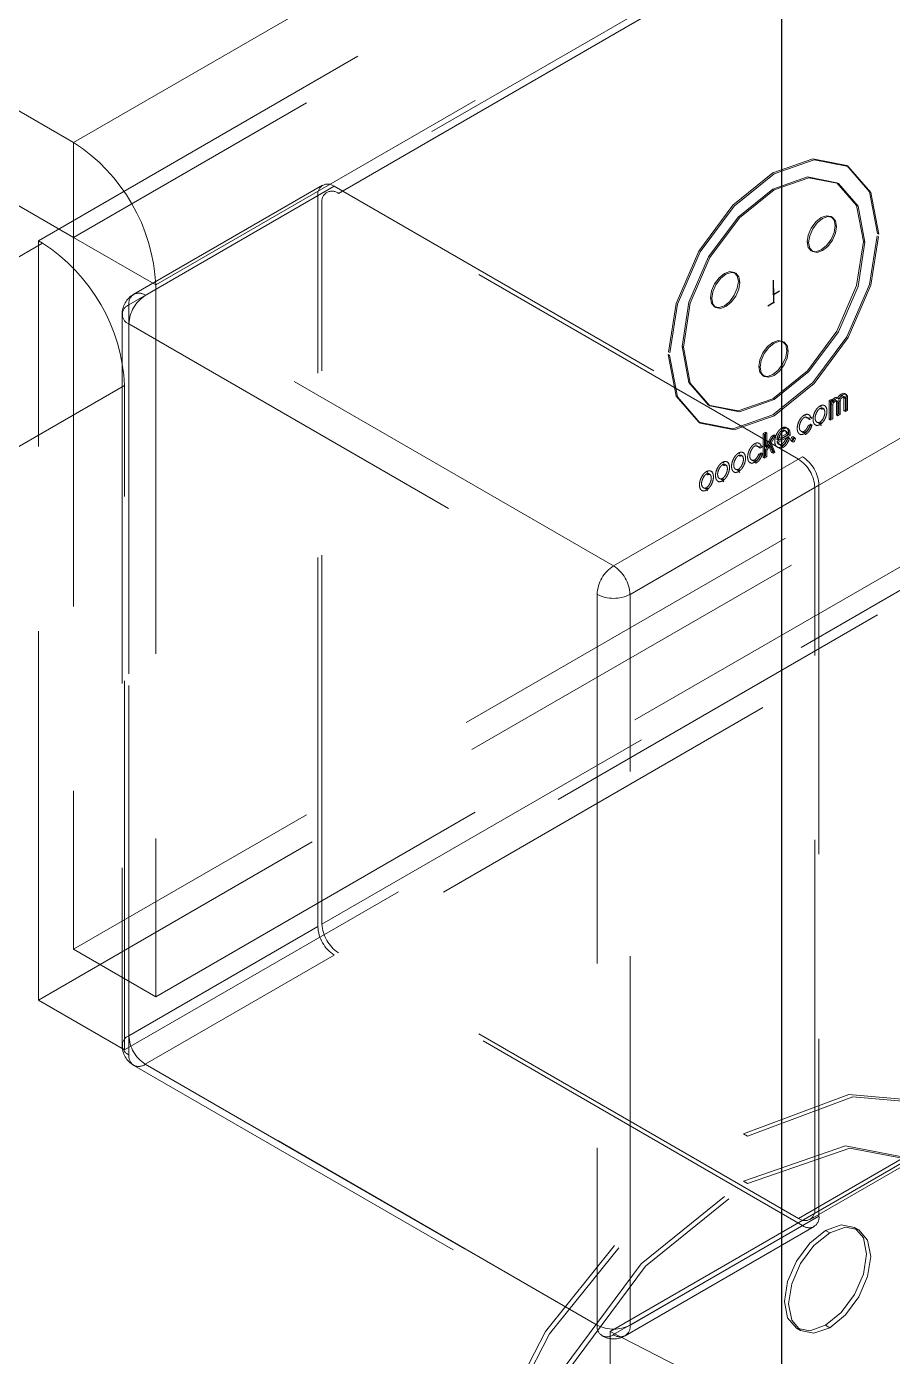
# Model space of a CAD drawing. Header units: millimetres. Extents: x 0 to 841, y 0 to 2287.
# Drawn here: x 577.548 to 580.529, y 233.933 to 238.509 of the extents above; entities that cross this region are included whole.
import ezdxf

# ---------------------------------------------------------------- set-up
doc = ezdxf.new("R2010")
doc.units = ezdxf.units.MM
doc.header["$PDSIZE"] = -1
doc.linetypes.add('HIDDEN', pattern=[1.905, 1.27, -0.635])

msp = doc.modelspace()

# ---------------------------------------------------------------- linework, layer by layer
at = {"color": 7, "linetype": 'Continuous', "lineweight": 25}
msp.add_line((580.1478, 233.435), (580.1478, 243.4784), dxfattribs=at)
at = {"color": 7, "linetype": 'HIDDEN', "lineweight": 18}
for p, q in [((577.7094, 238.11), (581.8106, 240.4776)), ((577.5881, 237.7718), (581.8307, 240.221)), ((581.8106, 240.151), (577.7094, 237.7834)), ((577.9922, 237.6201), (582.0935, 239.9877)), ((581.6924, 239.7349), (578.5812, 237.9388)), ((578.6212, 237.9349), (581.7324, 239.7309)), ((581.6759, 239.6983), (578.5646, 237.9022)), ((577.7094, 238.11), (576.1173, 239.0291)), ((577.7094, 237.7834), (575.8345, 238.8658)), ((583.3164, 238.8166), (580.2051, 237.0205)), ((580.2617, 236.9225), (583.3729, 238.7186)), ((577.7094, 237.7834), (577.7094, 238.11)), ((580.3767, 238.0279), (580.3719, 238.0307)), ((578.567, 237.9633), (577.9165, 237.5878)), ((577.9565, 237.5838), (578.607, 237.9593)), ((578.607, 237.9593), (580.2192, 237.0286)), ((580.2051, 237.0205), (578.6212, 237.9349)), ((580.3427, 237.969), (580.3379, 237.9718)), ((578.5505, 237.9267), (577.8999, 237.5511)), ((578.5505, 235.4117), (578.5505, 237.9267)), ((578.5646, 235.4199), (578.5646, 237.9022)), ((580.3223, 237.8523), (580.3175, 237.8551)), ((580.3364, 237.8212), (580.3316, 237.824)), ((580.4823, 237.7944), (580.4775, 237.7972)), ((577.6022, 237.7636), (575.3395, 236.4574)), ((577.5881, 235.1589), (577.5881, 237.7718)), ((577.5881, 237.7718), (577.6022, 237.7636)), ((577.7094, 237.7834), (577.7094, 235.3338)), ((577.7094, 237.7834), (577.9922, 237.6201)), ((580.2402, 237.7657), (580.2354, 237.7684)), ((580.4343, 237.7666), (580.4294, 237.7694)), ((580.2495, 237.7373), (580.2543, 237.7345)), ((581.8106, 237.7014), (577.7094, 235.3338)), ((579.9891, 237.66), (579.9843, 237.6628)), ((577.9922, 237.6201), (577.9922, 235.1705)), ((580.0032, 237.6289), (579.9984, 237.6316)), ((581.8307, 237.6081), (577.5881, 235.1589)), ((579.5687, 236.6531), (577.9565, 237.5838)), ((579.9071, 237.5734), (579.9023, 237.5761)), ((577.8999, 237.5511), (577.8999, 235.0362)), ((577.9922, 235.1705), (582.0935, 237.5381)), ((579.9163, 237.545), (579.9212, 237.5422)), ((577.8765, 237.5185), (577.8765, 235.0035)), ((577.8999, 234.9709), (577.8999, 237.4858)), ((577.8999, 237.4858), (579.5121, 236.5551)), ((582.1277, 237.4367), (577.8851, 234.9874)), ((579.8092, 237.4058), (579.8044, 237.4086)), ((580.1557, 237.423), (580.1509, 237.4258)), ((580.1698, 237.3919), (580.165, 237.3947)), ((579.7611, 237.378), (579.7563, 237.3808)), ((580.0736, 237.3364), (580.0688, 237.3391)), ((580.0829, 237.308), (580.0877, 237.3052)), ((575.6223, 235.9675), (577.8851, 237.2737)), ((577.8851, 234.9874), (577.8851, 237.2737)), ((580.3698, 237.2432), (580.365, 237.2459)), ((578.5646, 235.4199), (581.6759, 237.216)), ((579.8959, 237.2062), (579.9007, 237.2034)), ((580.2842, 237.2005), (580.2794, 237.2033)), ((580.3, 237.2018), (580.2952, 237.2046)), ((580.3105, 237.2212), (580.3183, 237.2257)), ((580.3105, 237.2212), (580.3105, 237.1574)), ((580.3153, 237.2185), (580.3105, 237.2212)), ((580.3153, 237.2185), (580.3231, 237.223)), ((580.3153, 237.2185), (580.3153, 237.1546)), ((580.3183, 237.2257), (580.3183, 237.2207)), ((580.3231, 237.223), (580.3183, 237.2257)), ((580.3231, 237.2179), (580.3183, 237.2207)), ((580.3183, 237.1619), (580.3183, 237.2085)), ((580.3231, 237.2057), (580.3183, 237.2085)), ((580.3231, 237.223), (580.3231, 237.2179)), ((580.3231, 237.1591), (580.3231, 237.2057)), ((580.3386, 237.2207), (580.3338, 237.2235)), ((580.3364, 237.1724), (580.3364, 237.219)), ((580.3412, 237.2162), (580.3364, 237.219)), ((580.344, 237.2288), (580.3392, 237.2316)), ((580.345, 237.2282), (580.3401, 237.2309)), ((580.3412, 237.1696), (580.3412, 237.2162)), ((580.3439, 237.1767), (580.3439, 237.2218)), ((580.3487, 237.219), (580.3439, 237.2218)), ((580.3487, 237.1739), (580.3487, 237.219)), ((580.3643, 237.2348), (580.3595, 237.2376)), ((580.3621, 237.1872), (580.3621, 237.2324)), ((580.367, 237.2296), (580.3621, 237.2324)), ((580.367, 237.1844), (580.367, 237.2296)), ((580.3694, 237.1914), (580.3694, 237.2399)), ((580.3742, 237.2371), (580.3694, 237.2399)), ((580.3742, 237.1886), (580.3742, 237.2371)), ((580.2298, 237.1691), (580.225, 237.1719)), ((580.234, 237.1623), (580.2292, 237.1651)), ((580.2391, 237.16), (580.2474, 237.1647)), ((580.244, 237.1572), (580.2391, 237.16)), ((580.2446, 237.1709), (580.2398, 237.1737)), ((580.244, 237.1572), (580.2522, 237.1619)), ((580.2522, 237.1619), (580.2474, 237.1647)), ((580.2842, 237.1922), (580.2794, 237.195)), ((580.295, 237.1921), (580.2902, 237.1949)), ((580.3105, 237.1574), (580.3183, 237.1619)), ((580.3153, 237.1546), (580.3105, 237.1574)), ((580.3153, 237.1546), (580.3231, 237.1591)), ((580.3231, 237.1591), (580.3183, 237.1619)), ((580.3364, 237.1724), (580.3439, 237.1767)), ((580.3412, 237.1696), (580.3364, 237.1724)), ((580.3412, 237.1696), (580.3487, 237.1739)), ((580.3487, 237.1739), (580.3439, 237.1767)), ((580.3694, 237.1914), (580.3621, 237.1872)), ((580.367, 237.1844), (580.3621, 237.1872)), ((580.3742, 237.1886), (580.367, 237.1844)), ((580.3742, 237.1886), (580.3694, 237.1914)), ((581.7324, 237.118), (578.6212, 235.3219)), ((579.8619, 237.1473), (579.8667, 237.1445)), ((580.0839, 237.1092), (580.0918, 237.1138)), ((580.0839, 237.0266), (580.0839, 237.1092)), ((580.0887, 237.1065), (580.0839, 237.1092)), ((580.0887, 237.1065), (580.0966, 237.111)), ((580.0918, 237.1138), (580.0918, 237.0631)), ((580.0966, 237.111), (580.0918, 237.1138)), ((580.0966, 237.111), (580.0966, 237.0603)), ((580.1526, 237.1245), (580.1478, 237.1273)), ((580.1564, 237.1196), (580.155, 237.1204)), ((580.1599, 237.1176), (580.1596, 237.1178)), ((580.1684, 237.1258), (580.1636, 237.1286)), ((580.2143, 237.1164), (580.2191, 237.1137)), ((580.2391, 237.1363), (580.2474, 237.141)), ((580.244, 237.1335), (580.2391, 237.1363)), ((580.244, 237.1335), (580.2522, 237.1382)), ((580.2522, 237.1382), (580.2474, 237.141)), ((580.2636, 237.1382), (580.2685, 237.1354)), ((580.2686, 237.1479), (580.2735, 237.1451)), ((580.2842, 237.145), (580.2794, 237.1478)), ((580.2842, 237.1367), (580.2794, 237.1395)), ((580.0592, 237.0706), (580.0544, 237.0734)), ((580.0634, 237.0638), (580.0585, 237.0665)), ((580.0685, 237.0614), (580.0767, 237.0662)), ((580.0739, 237.0724), (580.0691, 237.0752)), ((580.0733, 237.0587), (580.0815, 237.0634)), ((580.0815, 237.0634), (580.0767, 237.0662)), ((580.0887, 237.0238), (580.0887, 237.1065)), ((580.0918, 237.0631), (580.113, 237.0998)), ((580.0918, 237.0538), (580.1014, 237.0704)), ((580.0966, 237.0603), (580.0918, 237.0631)), ((580.0966, 237.0603), (580.1178, 237.0971)), ((580.0966, 237.051), (580.1062, 237.0676)), ((580.113, 237.0434), (580.1014, 237.0704)), ((580.1062, 237.0676), (580.1014, 237.0704)), ((580.1061, 237.0786), (580.1211, 237.1045)), ((580.1061, 237.0786), (580.1197, 237.0472)), ((580.1109, 237.0758), (580.1061, 237.0786)), ((580.1178, 237.0406), (580.1062, 237.0676)), ((580.1109, 237.0758), (580.1259, 237.1017)), ((580.1109, 237.0758), (580.1245, 237.0445)), ((580.113, 237.0998), (580.1211, 237.1045)), ((580.1178, 237.0971), (580.113, 237.0998)), ((580.1178, 237.0971), (580.1259, 237.1017)), ((580.1259, 237.1017), (580.1211, 237.1045)), ((580.1311, 237.0887), (580.1645, 237.1079)), ((580.136, 237.0859), (580.1311, 237.0887)), ((580.1314, 237.0814), (580.1716, 237.1046)), ((580.1362, 237.0786), (580.1314, 237.0814)), ((580.136, 237.0859), (580.1693, 237.1052)), ((580.1362, 237.0786), (580.1764, 237.1018)), ((580.1362, 237.0786), (580.141, 237.07)), ((580.14, 237.0705), (580.1448, 237.0678)), ((580.1526, 237.0607), (580.1478, 237.0635)), ((580.1619, 237.0917), (580.1701, 237.0964)), ((580.1667, 237.0889), (580.1619, 237.0917)), ((580.1693, 237.1052), (580.1645, 237.1079)), ((580.1667, 237.0889), (580.1749, 237.0937)), ((580.1749, 237.0937), (580.1701, 237.0964)), ((580.1764, 237.1018), (580.1716, 237.1046)), ((580.183, 237.0837), (580.1782, 237.0865)), ((580.1799, 237.0826), (580.1847, 237.0798)), ((580.1932, 237.0946), (580.1884, 237.0973)), ((580.195, 237.0907), (580.1902, 237.0934)), ((580.2092, 237.1068), (580.214, 237.104)), ((580.2298, 237.1053), (580.225, 237.1081)), ((580.2192, 237.0286), (579.5687, 236.6531)), ((580.0039, 237.0387), (579.9991, 237.0415)), ((580.0039, 237.0304), (579.9991, 237.0331)), ((580.0147, 237.0302), (580.0099, 237.033)), ((580.0197, 237.0399), (580.0148, 237.0427)), ((580.0437, 237.0179), (580.0485, 237.0151)), ((580.0733, 237.0587), (580.0685, 237.0614)), ((580.0685, 237.0377), (580.0767, 237.0425)), ((580.0733, 237.035), (580.0685, 237.0377)), ((580.0733, 237.035), (580.0815, 237.0397)), ((580.0815, 237.0397), (580.0767, 237.0425)), ((580.0918, 237.0311), (580.0839, 237.0266)), ((580.0887, 237.0238), (580.0839, 237.0266)), ((580.0966, 237.0284), (580.0887, 237.0238)), ((580.0918, 237.0538), (580.0918, 237.0311)), ((580.0966, 237.051), (580.0918, 237.0538)), ((580.0966, 237.0284), (580.0918, 237.0311)), ((580.0966, 237.051), (580.0966, 237.0284)), ((580.1197, 237.0472), (580.113, 237.0434)), ((580.1178, 237.0406), (580.113, 237.0434)), ((580.1245, 237.0445), (580.1178, 237.0406)), ((580.1245, 237.0445), (580.1197, 237.0472)), ((580.132, 237.0622), (580.1368, 237.0594)), ((579.8933, 236.9748), (579.8885, 236.9776)), ((579.9091, 236.9761), (579.9043, 236.9789)), ((579.9486, 237.0068), (579.9438, 237.0095)), ((579.9486, 236.9984), (579.9438, 237.0012)), ((579.9594, 236.9983), (579.9546, 237.0011)), ((579.9644, 237.008), (579.9595, 237.0108)), ((579.9833, 236.9763), (579.9881, 236.9736)), ((579.9883, 236.986), (579.9931, 236.9833)), ((580.0039, 236.9832), (579.9991, 236.9859)), ((580.0039, 236.9748), (579.9991, 236.9776)), ((580.0386, 237.0083), (580.0434, 237.0055)), ((580.0592, 237.0067), (580.0544, 237.0095)), ((579.6253, 236.5551), (580.2758, 236.9307)), ((579.8933, 236.9665), (579.8885, 236.9693)), ((579.9041, 236.9664), (579.8993, 236.9692)), ((579.928, 236.9444), (579.9328, 236.9416)), ((579.933, 236.9541), (579.9378, 236.9513)), ((579.9486, 236.9512), (579.9438, 236.954)), ((579.9486, 236.9429), (579.9438, 236.9457)), ((580.2758, 236.9307), (580.2758, 234.4157)), ((579.8727, 236.9125), (579.8775, 236.9097)), ((579.8777, 236.9222), (579.8825, 236.9194)), ((579.8933, 236.9193), (579.8885, 236.9221)), ((579.8933, 236.911), (579.8885, 236.9138)), ((580.2617, 234.4402), (580.2617, 236.9225)), ((579.5121, 236.5551), (579.5121, 234.0402)), ((579.6253, 234.0402), (579.6253, 236.5551)), ((580.2051, 234.4075), (583.3164, 236.2036)), ((580.2451, 234.4036), (583.3563, 236.1997)), ((583.3729, 236.2363), (580.2617, 234.4402)), ((579.5573, 234.0184), (582.6855, 235.8242)), ((577.8999, 235.0362), (578.5505, 235.4117)), ((577.7094, 235.3338), (577.9922, 235.1705)), ((578.607, 235.3138), (577.9565, 234.9382)), ((580.2192, 234.383), (578.607, 235.3138)), ((580.2051, 234.4075), (578.6212, 235.3219)), ((577.5881, 235.1589), (577.8851, 234.9874)), ((579.5121, 234.0402), (577.8999, 234.9709)), ((577.9165, 234.9342), (579.5287, 234.0035)), ((577.9565, 234.9382), (579.5687, 234.0075)), ((580.03, 234.6906), (580.0158, 234.6987)), ((580.03, 234.5273), (580.0158, 234.5354)), ((580.2758, 234.4157), (579.6253, 234.0402)), ((579.5687, 234.0075), (580.2192, 234.383)), ((579.6087, 234.0035), (580.2592, 234.3791)), ((580.3128, 234.3581), (580.2987, 234.3662)), ((580.4128, 234.368), (580.3987, 234.3761)), ((579.5573, 234.0184), (579.5573, 229.9162)), ((579.5573, 234.0184), (579.8401, 233.8722)), ((580.1987, 234.0297), (580.2128, 234.0215)), ((580.3128, 234.0314), (580.2987, 234.0396))]:
    msp.add_line(p, q, dxfattribs=at)
at = {"color": 7, "linetype": 'Continuous'}
for p, q in [((580.1193, 237.5876), (580.1193, 237.636)), ((580.1193, 237.5876), (580.1402, 237.5997)), ((580.1202, 237.5591), (580.1202, 237.6074)), ((580.1202, 237.5591), (580.1202, 237.6074)), ((580.1202, 237.5591), (580.0993, 237.547)), ((580.1202, 237.5591), (580.0993, 237.547))]:
    msp.add_line(p, q, dxfattribs=at)
at = {"color": 7, "linetype": 'HIDDEN', "lineweight": 18, "flags": 128}
for points in [[(580.4775, 237.7972), (580.4501, 237.9407), (580.3719, 238.0307), (580.2549, 238.0534), (580.1169, 238.0054), (579.9789, 237.8941), (579.8619, 237.7363), (579.7837, 237.556), (579.7563, 237.3808)], [(580.4823, 237.7944), (580.4549, 237.9379), (580.3767, 238.0279), (580.2597, 238.0506), (580.1217, 238.0027), (579.9837, 237.8913), (579.8667, 237.7335), (579.7885, 237.5532), (579.7611, 237.378)], [(580.4294, 237.7694), (580.4057, 237.8938), (580.3379, 237.9718), (580.2365, 237.9915), (580.1169, 237.9499), (579.9973, 237.8534), (579.8959, 237.7166), (579.8282, 237.5604), (579.8044, 237.4086)], [(580.4343, 237.7666), (580.4105, 237.891), (580.3427, 237.969), (580.2413, 237.9887), (580.1217, 237.9471), (580.0021, 237.8506), (579.9007, 237.7138), (579.833, 237.5576), (579.8092, 237.4058)], [(580.3316, 237.824), (580.3279, 237.8431), (580.3175, 237.8551), (580.3019, 237.8581), (580.2835, 237.8517), (580.2651, 237.8369), (580.2495, 237.8158), (580.239, 237.7918), (580.2354, 237.7684)], [(580.3364, 237.8212), (580.3327, 237.8403), (580.3223, 237.8523), (580.3067, 237.8553), (580.2883, 237.8489), (580.2699, 237.8341), (580.2543, 237.8131), (580.2439, 237.789), (580.2402, 237.7657)], [(579.7563, 237.3808), (579.7837, 237.2373), (579.8619, 237.1473), (579.9789, 237.1246), (580.1169, 237.1726), (580.2549, 237.2839), (580.3719, 237.4417), (580.4501, 237.622), (580.4775, 237.7972)], [(580.2354, 237.7684), (580.239, 237.7493), (580.2495, 237.7373), (580.2651, 237.7343), (580.2835, 237.7407), (580.3019, 237.7555), (580.3175, 237.7766), (580.3279, 237.8006), (580.3316, 237.824)], [(580.2402, 237.7657), (580.2439, 237.7465), (580.2543, 237.7345), (580.2699, 237.7315), (580.2883, 237.7379), (580.3067, 237.7527), (580.3223, 237.7738), (580.3327, 237.7978), (580.3364, 237.8212)], [(579.7611, 237.378), (579.7885, 237.2345), (579.8667, 237.1445), (579.9837, 237.1218), (580.1217, 237.1698), (580.2597, 237.2812), (580.3767, 237.439), (580.4549, 237.6192), (580.4823, 237.7944)], [(579.8044, 237.4086), (579.8282, 237.2842), (579.8959, 237.2062), (579.9973, 237.1865), (580.1169, 237.2281), (580.2365, 237.3246), (580.3379, 237.4614), (580.4057, 237.6176), (580.4294, 237.7694)], [(579.8092, 237.4058), (579.833, 237.2814), (579.9007, 237.2034), (580.0021, 237.1837), (580.1217, 237.2253), (580.2413, 237.3218), (580.3427, 237.4586), (580.4105, 237.6148), (580.4343, 237.7666)], [(579.9984, 237.6316), (579.9948, 237.6508), (579.9843, 237.6628), (579.9687, 237.6658), (579.9503, 237.6594), (579.9319, 237.6446), (579.9163, 237.6235), (579.9059, 237.5995), (579.9023, 237.5761)], [(580.0032, 237.6289), (579.9996, 237.648), (579.9891, 237.66), (579.9736, 237.663), (579.9551, 237.6566), (579.9367, 237.6418), (579.9211, 237.6207), (579.9107, 237.5967), (579.9071, 237.5734)], [(579.9023, 237.5761), (579.9059, 237.557), (579.9163, 237.545), (579.9319, 237.542), (579.9503, 237.5484), (579.9687, 237.5632), (579.9843, 237.5843), (579.9948, 237.6083), (579.9984, 237.6316)], [(579.9071, 237.5734), (579.9107, 237.5542), (579.9211, 237.5422), (579.9367, 237.5392), (579.9551, 237.5456), (579.9736, 237.5604), (579.9891, 237.5815), (579.9996, 237.6055), (580.0032, 237.6289)], [(580.165, 237.3947), (580.1613, 237.4138), (580.1509, 237.4258), (580.1353, 237.4288), (580.1169, 237.4224), (580.0985, 237.4076), (580.0829, 237.3865), (580.0725, 237.3625), (580.0688, 237.3391)], [(580.0688, 237.3391), (580.0725, 237.32), (580.0829, 237.308), (580.0985, 237.305), (580.1169, 237.3114), (580.1353, 237.3262), (580.1509, 237.3473), (580.1613, 237.3713), (580.165, 237.3947)], [(580.1698, 237.3919), (580.1661, 237.411), (580.1557, 237.423), (580.1401, 237.426), (580.1217, 237.4196), (580.1033, 237.4048), (580.0877, 237.3838), (580.0773, 237.3597), (580.0736, 237.3364)], [(580.0736, 237.3364), (580.0773, 237.3172), (580.0877, 237.3052), (580.1033, 237.3022), (580.1217, 237.3086), (580.1401, 237.3234), (580.1557, 237.3445), (580.1661, 237.3685), (580.1698, 237.3919)], [(580.3401, 237.2309), (580.3436, 237.2363), (580.3478, 237.2409), (580.3523, 237.2444), (580.3568, 237.2465), (580.3611, 237.2471), (580.3647, 237.2461), (580.3676, 237.2436), (580.3694, 237.2399)], [(580.3183, 237.2207), (580.3208, 237.2241), (580.3236, 237.2271), (580.3266, 237.2295), (580.3296, 237.2313), (580.3326, 237.2323), (580.3354, 237.2326), (580.338, 237.2322), (580.3401, 237.2309)], [(580.3183, 237.2085), (580.3193, 237.2127), (580.3213, 237.2168), (580.3241, 237.2203), (580.3273, 237.2229), (580.3306, 237.2241), (580.3334, 237.2237), (580.3354, 237.222), (580.3364, 237.219)], [(580.3231, 237.2179), (580.3256, 237.2213), (580.3284, 237.2243), (580.3314, 237.2267), (580.3344, 237.2285), (580.3374, 237.2296), (580.3403, 237.2299), (580.3428, 237.2294), (580.345, 237.2282)], [(580.3231, 237.2057), (580.3241, 237.2099), (580.3261, 237.214), (580.3289, 237.2176), (580.3322, 237.2201), (580.3354, 237.2213), (580.3382, 237.221), (580.3402, 237.2192), (580.3412, 237.2162)], [(580.3439, 237.2218), (580.3447, 237.2261), (580.3468, 237.2305), (580.3496, 237.2343), (580.353, 237.237), (580.3564, 237.2382), (580.3593, 237.2377), (580.3613, 237.2357), (580.3621, 237.2324)], [(580.345, 237.2282), (580.3484, 237.2336), (580.3526, 237.2382), (580.3571, 237.2416), (580.3616, 237.2437), (580.3659, 237.2443), (580.3695, 237.2433), (580.3724, 237.2409), (580.3742, 237.2371)], [(580.3487, 237.219), (580.3495, 237.2234), (580.3516, 237.2277), (580.3545, 237.2315), (580.3578, 237.2342), (580.3612, 237.2354), (580.3641, 237.235), (580.3661, 237.2329), (580.367, 237.2296)], [(580.1902, 237.0934), (580.1897, 237.0958), (580.1884, 237.0973), (580.1865, 237.0977), (580.1842, 237.0969), (580.1819, 237.095), (580.1799, 237.0924), (580.1786, 237.0894), (580.1782, 237.0865)], [(580.1782, 237.0865), (580.1786, 237.0841), (580.1799, 237.0826), (580.1819, 237.0822), (580.1842, 237.083), (580.1865, 237.0849), (580.1884, 237.0875), (580.1897, 237.0905), (580.1902, 237.0934)], [(580.195, 237.0907), (580.1945, 237.0931), (580.1932, 237.0946), (580.1913, 237.0949), (580.189, 237.0941), (580.1867, 237.0923), (580.1847, 237.0896), (580.1834, 237.0866), (580.183, 237.0837)], [(580.183, 237.0837), (580.1834, 237.0813), (580.1847, 237.0798), (580.1867, 237.0794), (580.189, 237.0802), (580.1913, 237.0821), (580.1932, 237.0847), (580.1945, 237.0877), (580.195, 237.0907)], [(580.0158, 234.6987), (580.3786, 234.8343), (580.6976, 234.8058), (580.9344, 234.6166), (581.0604, 234.2896), (581.0604, 233.8642), (580.9344, 233.3918), (580.6976, 232.9292), (580.3786, 232.5324), (580.0158, 232.2491)], [(580.03, 234.6906), (580.3927, 234.8261), (580.7117, 234.7976), (580.9485, 234.6084), (581.0745, 234.2814), (581.0745, 233.8561), (580.9485, 233.3836), (580.7117, 232.9211), (580.3927, 232.5242), (580.03, 232.2409)], [(580.0158, 232.2491), (579.6531, 232.1135), (579.334, 232.1421), (579.0973, 232.3312), (578.9713, 232.6582), (578.9713, 233.0836), (579.0973, 233.556), (579.334, 234.0186), (579.6531, 234.4154), (580.0158, 234.6987)], [(580.03, 232.2409), (579.6672, 232.1054), (579.3482, 232.1339), (579.1114, 232.3231), (578.9854, 232.6501), (578.9854, 233.0754), (579.1114, 233.5479), (579.3482, 234.0104), (579.6672, 234.4073), (580.03, 234.6906)], [(580.0158, 234.5354), (580.3676, 234.6577), (580.6658, 234.5997), (580.8651, 234.3704), (580.9351, 234.0046), (580.8651, 233.558), (580.6658, 233.0986), (580.3676, 232.6963), (580.0158, 232.4124)], [(580.03, 234.5273), (580.3817, 234.6495), (580.68, 234.5916), (580.8792, 234.3622), (580.9492, 233.9964), (580.8792, 233.5498), (580.68, 233.0904), (580.3817, 232.6881), (580.03, 232.4042)], [(580.0158, 232.4124), (579.664, 232.2901), (579.3658, 232.3481), (579.1666, 232.5774), (579.0966, 232.9433), (579.1666, 233.3899), (579.3658, 233.8493), (579.664, 234.2515), (580.0158, 234.5354)], [(580.03, 232.4042), (579.6782, 232.282), (579.38, 232.3399), (579.1807, 232.5693), (579.1107, 232.9351), (579.1807, 233.3817), (579.38, 233.8411), (579.6782, 234.2434), (580.03, 234.5273)], [(580.2987, 234.0396), (580.2445, 234.0208), (580.1987, 234.0297), (580.168, 234.065), (580.1572, 234.1213), (580.168, 234.19), (580.1987, 234.2607), (580.2445, 234.3225), (580.2987, 234.3662)], [(580.2987, 234.3662), (580.3528, 234.385), (580.3987, 234.3761), (580.4293, 234.3408), (580.4401, 234.2846), (580.4293, 234.2158), (580.3987, 234.1452), (580.3528, 234.0833), (580.2987, 234.0396)], [(580.3128, 234.3581), (580.3669, 234.3769), (580.4128, 234.368), (580.4435, 234.3327), (580.4542, 234.2764), (580.4435, 234.2077), (580.4128, 234.137), (580.3669, 234.0751), (580.3128, 234.0314)], [(580.3128, 234.0314), (580.2587, 234.0126), (580.2128, 234.0215), (580.1822, 234.0568), (580.1714, 234.1131), (580.1822, 234.1818), (580.2128, 234.2525), (580.2587, 234.3144), (580.3128, 234.3581)]]:
    msp.add_lwpolyline(points, dxfattribs=at)
at = {"color": 7, "linetype": 'HIDDEN', "lineweight": 18}
for centre, radius, start, end in [((577.3781, 237.5922), 0.6147, 2.6055, 57.3945), ((578.5849, 237.9323), 0.0349, 50.7967, 189.214), ((578.5991, 237.9078), 0.0349, 50.7967, 189.214), ((577.271, 237.2458), 0.6147, 2.6055, 57.3945), ((577.9565, 237.5185), 0.08, 119.9973, 180), ((577.9344, 237.5567), 0.0349, 50.7967, 189.214), ((578.0227, 237.4802), 0.1229, 122.6055, 177.3945), ((577.9123, 237.5185), 0.0349, 110.7834, 249.2166), ((580.1388, 236.9169), 0.1229, 2.6055, 57.3945), ((580.153, 236.9251), 0.1229, 2.6055, 57.3945), ((579.6349, 236.5495), 0.1229, 122.6055, 177.3945), ((579.5024, 236.5495), 0.1229, 2.6055, 57.3945), ((579.5687, 236.6643), 0.123, 242.6097, 297.3903), ((578.6874, 235.4255), 0.1229, 182.6055, 237.3945), ((578.6733, 235.4173), 0.1229, 182.6055, 237.3945), ((577.9565, 235.0035), 0.08, 180, 240.0027), ((577.9123, 235.0035), 0.0349, 110.7834, 249.2166), ((578.0227, 235.0418), 0.1229, 182.6055, 237.3945), ((577.9344, 234.9653), 0.0349, 170.786, 309.2033), ((580.2272, 234.4346), 0.0349, 230.7967, 9.214), ((580.2413, 234.4101), 0.0349, 230.7967, 9.214), ((579.5466, 234.0346), 0.0349, 170.786, 309.2033), ((579.5687, 234.1493), 0.123, 242.6097, 297.3903), ((579.5687, 234.0728), 0.08, 240.0027, 299.9973), ((579.5908, 234.0346), 0.0349, 230.7967, 9.214)]:
    msp.add_arc(centre, radius, start, end, dxfattribs=at)
for points, knots in [([(580.2794, 237.2033), (580.278, 237.2024), (580.2748, 237.2003), (580.2698, 237.1954), (580.2645, 237.1883), (580.2597, 237.179), (580.2562, 237.1682), (580.255, 237.1573), (580.2562, 237.1477), (580.2597, 237.1409), (580.2645, 237.1372), (580.2698, 237.1363), (580.2748, 237.1371), (580.278, 237.1387), (580.2794, 237.1395)], [0, 0, 0, 0, 0.053784, 0.117806, 0.194259, 0.284674, 0.388205, 0.5, 0.611795, 0.715326, 0.805741, 0.882194, 0.946216, 1, 1, 1, 1]), ([(580.2794, 237.1395), (580.2809, 237.1404), (580.2841, 237.1425), (580.2891, 237.1474), (580.2944, 237.1545), (580.2992, 237.1637), (580.3026, 237.1745), (580.3039, 237.1855), (580.3026, 237.195), (580.2992, 237.2018), (580.2944, 237.2055), (580.2891, 237.2065), (580.2841, 237.2057), (580.2809, 237.2041), (580.2794, 237.2033)], [0, 0, 0, 0, 0.053784, 0.117806, 0.194259, 0.284674, 0.388205, 0.5, 0.611795, 0.715326, 0.805741, 0.882194, 0.946216, 1, 1, 1, 1]), ([(580.225, 237.1719), (580.2236, 237.171), (580.2204, 237.1689), (580.2154, 237.1639), (580.2101, 237.1569), (580.2053, 237.1476), (580.2018, 237.1368), (580.2006, 237.1259), (580.2018, 237.1163), (580.2053, 237.1095), (580.2101, 237.1058), (580.2154, 237.1049), (580.2204, 237.1057), (580.2236, 237.1073), (580.225, 237.1081)], [0, 0, 0, 0, 0.053784, 0.117806, 0.194259, 0.284674, 0.388205, 0.5, 0.611795, 0.715326, 0.805741, 0.882194, 0.946216, 1, 1, 1, 1]), ([(580.2391, 237.16), (580.238, 237.1614), (580.2359, 237.164), (580.2312, 237.1655), (580.2259, 237.1646), (580.2204, 237.1602), (580.2156, 237.1538), (580.2116, 237.1461), (580.2089, 237.138), (580.2078, 237.1301), (580.2089, 237.1234), (580.2116, 237.1184), (580.2156, 237.1153), (580.2204, 237.1144), (580.2259, 237.1164), (580.2312, 237.1216), (580.2359, 237.1285), (580.238, 237.1336), (580.2391, 237.1363)], [0, 0, 0, 0, 0.06591, 0.127752, 0.184575, 0.240344, 0.300579, 0.365486, 0.4327, 0.5, 0.5673, 0.634514, 0.699421, 0.759656, 0.815425, 0.872248, 0.93409, 1, 1, 1, 1]), ([(580.2474, 237.1647), (580.2462, 237.1671), (580.2438, 237.1719), (580.2378, 237.1749), (580.2313, 237.1749), (580.2271, 237.1729), (580.225, 237.1719)], [0, 0, 0, 0, 0.289345, 0.578702, 0.796119, 1, 1, 1, 1]), ([(580.244, 237.1572), (580.2428, 237.1585), (580.2406, 237.1611), (580.237, 237.1628), (580.2346, 237.1621), (580.234, 237.162)], [0, 0, 0, 0, 0.446694, 0.865822, 1, 1, 1, 1]), ([(580.2794, 237.195), (580.2773, 237.1933), (580.2728, 237.1897), (580.2675, 237.1808), (580.2637, 237.1711), (580.2621, 237.1614), (580.2637, 237.1534), (580.2675, 237.1482), (580.2728, 237.1454), (580.2773, 237.147), (580.2794, 237.1478)], [0, 0, 0, 0, 0.111736, 0.23533, 0.367087, 0.5, 0.632913, 0.76467, 0.888264, 1, 1, 1, 1]), ([(580.2794, 237.1478), (580.2816, 237.1495), (580.2861, 237.1531), (580.2914, 237.162), (580.2952, 237.1717), (580.2968, 237.1814), (580.2952, 237.1893), (580.2914, 237.1946), (580.2861, 237.1974), (580.2816, 237.1958), (580.2794, 237.195)], [0, 0, 0, 0, 0.111736, 0.23533, 0.367087, 0.5, 0.632913, 0.76467, 0.888264, 1, 1, 1, 1]), ([(580.2949, 237.1919), (580.2935, 237.1928), (580.2906, 237.1946), (580.2864, 237.193), (580.2842, 237.1922)], [0, 0, 0, 0, 0.480332, 1, 1, 1, 1]), ([(580.1478, 237.1273), (580.1463, 237.1264), (580.1432, 237.1243), (580.1381, 237.1194), (580.1329, 237.1123), (580.1281, 237.103), (580.1246, 237.0922), (580.1233, 237.0813), (580.1246, 237.0718), (580.1281, 237.065), (580.1329, 237.0613), (580.1381, 237.0603), (580.1432, 237.0611), (580.1463, 237.0627), (580.1478, 237.0635)], [0, 0, 0, 0, 0.0537844, 0.1178061, 0.1942591, 0.2846742, 0.3882046, 0.5, 0.6117954, 0.7153258, 0.8057409, 0.8821939, 0.9462156, 1, 1, 1, 1]), ([(580.1645, 237.1079), (580.1639, 237.1103), (580.1629, 237.1149), (580.1589, 237.1192), (580.1539, 237.1211), (580.1478, 237.1197), (580.1417, 237.1141), (580.1367, 237.1064), (580.1327, 237.0975), (580.1317, 237.0917), (580.1311, 237.0887)], [0, 0, 0, 0, 0.133809, 0.265222, 0.38803, 0.5, 0.61197, 0.734778, 0.866191, 1, 1, 1, 1]), ([(580.1693, 237.1052), (580.1687, 237.1075), (580.1677, 237.1121), (580.1637, 237.1164), (580.1587, 237.1183), (580.1526, 237.1169), (580.1465, 237.1113), (580.1415, 237.1036), (580.1376, 237.0948), (580.1365, 237.0889), (580.136, 237.0859)], [0, 0, 0, 0, 0.133809, 0.265222, 0.38803, 0.5, 0.61197, 0.734778, 0.866191, 1, 1, 1, 1]), ([(580.1716, 237.1046), (580.1716, 237.1095), (580.1717, 237.1197), (580.1661, 237.128), (580.1593, 237.1305), (580.1536, 237.1301), (580.1497, 237.1282), (580.1478, 237.1273)], [0, 0, 0, 0, 0.284269, 0.585299, 0.73536, 0.873926, 1, 1, 1, 1]), ([(580.1764, 237.1018), (580.1765, 237.1067), (580.1765, 237.1169), (580.1709, 237.1252), (580.1641, 237.1277), (580.1584, 237.1274), (580.1545, 237.1255), (580.1526, 237.1245)], [0, 0, 0, 0, 0.284269, 0.585299, 0.73536, 0.873926, 1, 1, 1, 1]), ([(580.2193, 237.1139), (580.2197, 237.1135), (580.2214, 237.1121), (580.2252, 237.1117), (580.2307, 237.1136), (580.236, 237.1188), (580.2407, 237.1257), (580.2428, 237.1308), (580.244, 237.1335)], [0, 0, 0, 0, 0.070881, 0.257074, 0.429461, 0.605106, 0.796267, 1, 1, 1, 1]), ([(580.225, 237.1081), (580.2277, 237.1099), (580.2331, 237.1138), (580.2419, 237.1254), (580.2453, 237.135), (580.2474, 237.141)], [0, 0, 0, 0, 0.262326, 0.545229, 1, 1, 1, 1]), ([(580.2298, 237.1053), (580.2325, 237.1071), (580.2379, 237.111), (580.2467, 237.1226), (580.2501, 237.1323), (580.2522, 237.1382)], [0, 0, 0, 0, 0.262326, 0.545229, 1, 1, 1, 1]), ([(580.2736, 237.1453), (580.275, 237.1445), (580.2779, 237.1426), (580.2821, 237.1442), (580.2842, 237.145)], [0, 0, 0, 0, 0.480332, 1, 1, 1, 1]), ([(580.0544, 237.0734), (580.0529, 237.0724), (580.0497, 237.0704), (580.0447, 237.0654), (580.0394, 237.0584), (580.0346, 237.0491), (580.0311, 237.0383), (580.0299, 237.0273), (580.0311, 237.0178), (580.0346, 237.011), (580.0394, 237.0073), (580.0447, 237.0063), (580.0497, 237.0072), (580.0529, 237.0088), (580.0544, 237.0095)], [0, 0, 0, 0, 0.053784, 0.117806, 0.194259, 0.284674, 0.388205, 0.5, 0.611795, 0.715326, 0.805741, 0.882194, 0.946216, 1, 1, 1, 1]), ([(580.0685, 237.0614), (580.0673, 237.0628), (580.0652, 237.0655), (580.0606, 237.067), (580.0552, 237.0661), (580.0497, 237.0617), (580.0449, 237.0552), (580.041, 237.0476), (580.0382, 237.0395), (580.0372, 237.0315), (580.0382, 237.0248), (580.041, 237.0198), (580.0449, 237.0168), (580.0497, 237.0159), (580.0552, 237.0179), (580.0606, 237.0231), (580.0652, 237.0299), (580.0673, 237.0351), (580.0685, 237.0377)], [0, 0, 0, 0, 0.06591, 0.127752, 0.184575, 0.240344, 0.300579, 0.365486, 0.4327, 0.5, 0.5673, 0.634514, 0.699421, 0.759656, 0.815425, 0.872248, 0.93409, 1, 1, 1, 1]), ([(580.0767, 237.0662), (580.0755, 237.0686), (580.0731, 237.0734), (580.0671, 237.0764), (580.0606, 237.0764), (580.0564, 237.0744), (580.0544, 237.0734)], [0, 0, 0, 0, 0.289345, 0.578702, 0.796119, 1, 1, 1, 1]), ([(580.0733, 237.0587), (580.0721, 237.06), (580.07, 237.0626), (580.0664, 237.0643), (580.0639, 237.0636), (580.0633, 237.0634)], [0, 0, 0, 0, 0.4466937, 0.865822, 1, 1, 1, 1]), ([(580.1314, 237.0814), (580.1327, 237.0779), (580.1347, 237.0727), (580.1402, 237.0701), (580.1449, 237.0701), (580.15, 237.0729), (580.1547, 237.078), (580.1589, 237.0844), (580.1609, 237.0892), (580.1619, 237.0917)], [0, 0, 0, 0, 0.267845, 0.395145, 0.51294, 0.624534, 0.740912, 0.866836, 1, 1, 1, 1]), ([(580.1438, 237.0684), (580.1442, 237.0681), (580.1459, 237.0672), (580.1497, 237.0674), (580.1548, 237.0701), (580.1595, 237.0752), (580.1637, 237.0817), (580.1657, 237.0865), (580.1667, 237.0889)], [0, 0, 0, 0, 0.07259, 0.253202, 0.424306, 0.602747, 0.795823, 1, 1, 1, 1]), ([(580.1478, 237.0635), (580.1504, 237.0653), (580.1559, 237.0692), (580.1647, 237.0808), (580.168, 237.0905), (580.1701, 237.0964)], [0, 0, 0, 0, 0.262326, 0.54523, 1, 1, 1, 1]), ([(580.1526, 237.0607), (580.1552, 237.0626), (580.1607, 237.0664), (580.1695, 237.078), (580.1729, 237.0877), (580.1749, 237.0937)], [0, 0, 0, 0, 0.262326, 0.54523, 1, 1, 1, 1]), ([(579.9991, 237.0415), (579.9976, 237.0405), (579.9944, 237.0384), (579.9894, 237.0335), (579.9841, 237.0265), (579.9793, 237.0172), (579.9758, 237.0064), (579.9746, 236.9954), (579.9758, 236.9859), (579.9793, 236.9791), (579.9841, 236.9754), (579.9894, 236.9744), (579.9944, 236.9753), (579.9976, 236.9769), (579.9991, 236.9776)], [0, 0, 0, 0, 0.053784, 0.117806, 0.194259, 0.284674, 0.388205, 0.5, 0.611795, 0.715326, 0.805741, 0.882194, 0.946216, 1, 1, 1, 1]), ([(579.9991, 237.0331), (579.9969, 237.0314), (579.9924, 237.0278), (579.9871, 237.0189), (579.9833, 237.0093), (579.9817, 236.9995), (579.9833, 236.9916), (579.9871, 236.9863), (579.9924, 236.9835), (579.9969, 236.9852), (579.9991, 236.9859)], [0, 0, 0, 0, 0.111736, 0.23533, 0.367087, 0.5, 0.632913, 0.76467, 0.888264, 1, 1, 1, 1]), ([(579.9991, 236.9776), (580.0005, 236.9785), (580.0037, 236.9806), (580.0087, 236.9856), (580.014, 236.9926), (580.0188, 237.0019), (580.0223, 237.0127), (580.0235, 237.0237), (580.0223, 237.0332), (580.0188, 237.04), (580.014, 237.0437), (580.0087, 237.0446), (580.0037, 237.0438), (580.0005, 237.0422), (579.9991, 237.0415)], [0, 0, 0, 0, 0.053784, 0.117806, 0.194259, 0.284674, 0.388205, 0.5, 0.611795, 0.715326, 0.805741, 0.882194, 0.946216, 1, 1, 1, 1]), ([(579.9991, 236.9859), (580.0012, 236.9876), (580.0057, 236.9912), (580.011, 237.0002), (580.0148, 237.0098), (580.0164, 237.0195), (580.0148, 237.0275), (580.011, 237.0327), (580.0057, 237.0355), (580.0012, 237.0339), (579.9991, 237.0331)], [0, 0, 0, 0, 0.1117359, 0.23533, 0.3670868, 0.5, 0.6329132, 0.76467, 0.8882641, 1, 1, 1, 1]), ([(580.0145, 237.03), (580.0131, 237.0309), (580.0102, 237.0328), (580.006, 237.0312), (580.0039, 237.0304)], [0, 0, 0, 0, 0.480332, 1, 1, 1, 1]), ([(580.0486, 237.0154), (580.0491, 237.015), (580.0507, 237.0136), (580.0546, 237.0131), (580.06, 237.0151), (580.0654, 237.0203), (580.07, 237.0271), (580.0722, 237.0323), (580.0733, 237.035)], [0, 0, 0, 0, 0.070881, 0.257074, 0.429461, 0.605106, 0.796267, 1, 1, 1, 1]), ([(580.0544, 237.0095), (580.057, 237.0114), (580.0624, 237.0153), (580.0712, 237.0268), (580.0746, 237.0365), (580.0767, 237.0425)], [0, 0, 0, 0, 0.262326, 0.545229, 1, 1, 1, 1]), ([(580.0592, 237.0067), (580.0618, 237.0086), (580.0672, 237.0125), (580.076, 237.0241), (580.0794, 237.0337), (580.0815, 237.0397)], [0, 0, 0, 0, 0.262326, 0.545229, 1, 1, 1, 1]), ([(579.8885, 236.9776), (579.887, 236.9767), (579.8838, 236.9746), (579.8788, 236.9696), (579.8735, 236.9626), (579.8687, 236.9533), (579.8653, 236.9425), (579.864, 236.9316), (579.8653, 236.922), (579.8687, 236.9152), (579.8735, 236.9115), (579.8788, 236.9106), (579.8838, 236.9114), (579.887, 236.913), (579.8885, 236.9138)], [0, 0, 0, 0, 0.053784, 0.117806, 0.194259, 0.284674, 0.388205, 0.5, 0.611795, 0.715326, 0.805741, 0.882194, 0.946216, 1, 1, 1, 1]), ([(579.8885, 236.9138), (579.8899, 236.9147), (579.8931, 236.9168), (579.8981, 236.9217), (579.9034, 236.9288), (579.9082, 236.938), (579.9117, 236.9488), (579.9129, 236.9598), (579.9117, 236.9693), (579.9082, 236.9761), (579.9034, 236.9798), (579.8981, 236.9808), (579.8931, 236.98), (579.8899, 236.9783), (579.8885, 236.9776)], [0, 0, 0, 0, 0.053784, 0.117806, 0.194259, 0.284674, 0.388205, 0.5, 0.611795, 0.715326, 0.805741, 0.882194, 0.946216, 1, 1, 1, 1]), ([(579.9438, 237.0095), (579.9423, 237.0086), (579.9391, 237.0065), (579.9341, 237.0016), (579.9288, 236.9945), (579.924, 236.9853), (579.9206, 236.9745), (579.9193, 236.9635), (579.9206, 236.954), (579.924, 236.9472), (579.9288, 236.9435), (579.9341, 236.9425), (579.9391, 236.9433), (579.9423, 236.9449), (579.9438, 236.9457)], [0, 0, 0, 0, 0.053784, 0.117806, 0.194259, 0.284674, 0.388205, 0.5, 0.611795, 0.715326, 0.805741, 0.882194, 0.946216, 1, 1, 1, 1]), ([(579.9438, 237.0012), (579.9416, 236.9995), (579.9371, 236.9959), (579.9318, 236.987), (579.928, 236.9773), (579.9264, 236.9676), (579.928, 236.9597), (579.9318, 236.9544), (579.9371, 236.9516), (579.9416, 236.9532), (579.9438, 236.954)], [0, 0, 0, 0, 0.111736, 0.23533, 0.367087, 0.5, 0.632913, 0.76467, 0.888264, 1, 1, 1, 1]), ([(579.9438, 236.9457), (579.9452, 236.9466), (579.9484, 236.9487), (579.9534, 236.9536), (579.9587, 236.9607), (579.9635, 236.97), (579.967, 236.9808), (579.9682, 236.9917), (579.967, 237.0012), (579.9635, 237.008), (579.9587, 237.0118), (579.9534, 237.0127), (579.9484, 237.0119), (579.9452, 237.0103), (579.9438, 237.0095)], [0, 0, 0, 0, 0.053784, 0.117806, 0.194259, 0.284674, 0.388205, 0.5, 0.611795, 0.715326, 0.805741, 0.882194, 0.946216, 1, 1, 1, 1]), ([(579.9438, 236.954), (579.9459, 236.9557), (579.9504, 236.9593), (579.9557, 236.9682), (579.9595, 236.9779), (579.9611, 236.9876), (579.9595, 236.9956), (579.9557, 237.0008), (579.9504, 237.0036), (579.9459, 237.002), (579.9438, 237.0012)], [0, 0, 0, 0, 0.111736, 0.23533, 0.367087, 0.5, 0.632913, 0.76467, 0.888264, 1, 1, 1, 1]), ([(579.9593, 236.9981), (579.9578, 236.999), (579.9549, 237.0008), (579.9507, 236.9992), (579.9486, 236.9984)], [0, 0, 0, 0, 0.480332, 1, 1, 1, 1]), ([(579.9932, 236.9835), (579.9946, 236.9826), (579.9975, 236.9808), (580.0017, 236.9823), (580.0039, 236.9832)], [0, 0, 0, 0, 0.480332, 1, 1, 1, 1]), ([(579.8885, 236.9693), (579.8863, 236.9676), (579.8818, 236.964), (579.8765, 236.9551), (579.8727, 236.9454), (579.8711, 236.9357), (579.8727, 236.9277), (579.8765, 236.9225), (579.8818, 236.9197), (579.8863, 236.9213), (579.8885, 236.9221)], [0, 0, 0, 0, 0.111736, 0.23533, 0.367087, 0.5, 0.632913, 0.76467, 0.888264, 1, 1, 1, 1]), ([(579.8885, 236.9221), (579.8906, 236.9238), (579.8951, 236.9274), (579.9004, 236.9363), (579.9042, 236.9459), (579.9058, 236.9557), (579.9042, 236.9636), (579.9004, 236.9689), (579.8951, 236.9717), (579.8906, 236.9701), (579.8885, 236.9693)], [0, 0, 0, 0, 0.111736, 0.23533, 0.367087, 0.5, 0.632913, 0.76467, 0.888264, 1, 1, 1, 1]), ([(579.904, 236.9662), (579.9026, 236.9671), (579.8996, 236.9689), (579.8954, 236.9673), (579.8933, 236.9665)], [0, 0, 0, 0, 0.480332, 1, 1, 1, 1]), ([(579.9379, 236.9516), (579.9393, 236.9507), (579.9422, 236.9488), (579.9464, 236.9504), (579.9486, 236.9512)], [0, 0, 0, 0, 0.480332, 1, 1, 1, 1]), ([(579.8826, 236.9196), (579.884, 236.9188), (579.8869, 236.9169), (579.8911, 236.9185), (579.8933, 236.9193)], [0, 0, 0, 0, 0.480332, 1, 1, 1, 1])]:
    msp.add_open_spline(points, degree=3, knots=knots, dxfattribs=at)
at = {"color": 7, "linetype": 'Continuous'}
for p in [(580.1193, 237.5876), (580.1202, 237.5591), (580.1202, 237.5591)]:
    msp.add_point(p, dxfattribs=at)

doc.saveas('drawing.dxf')
